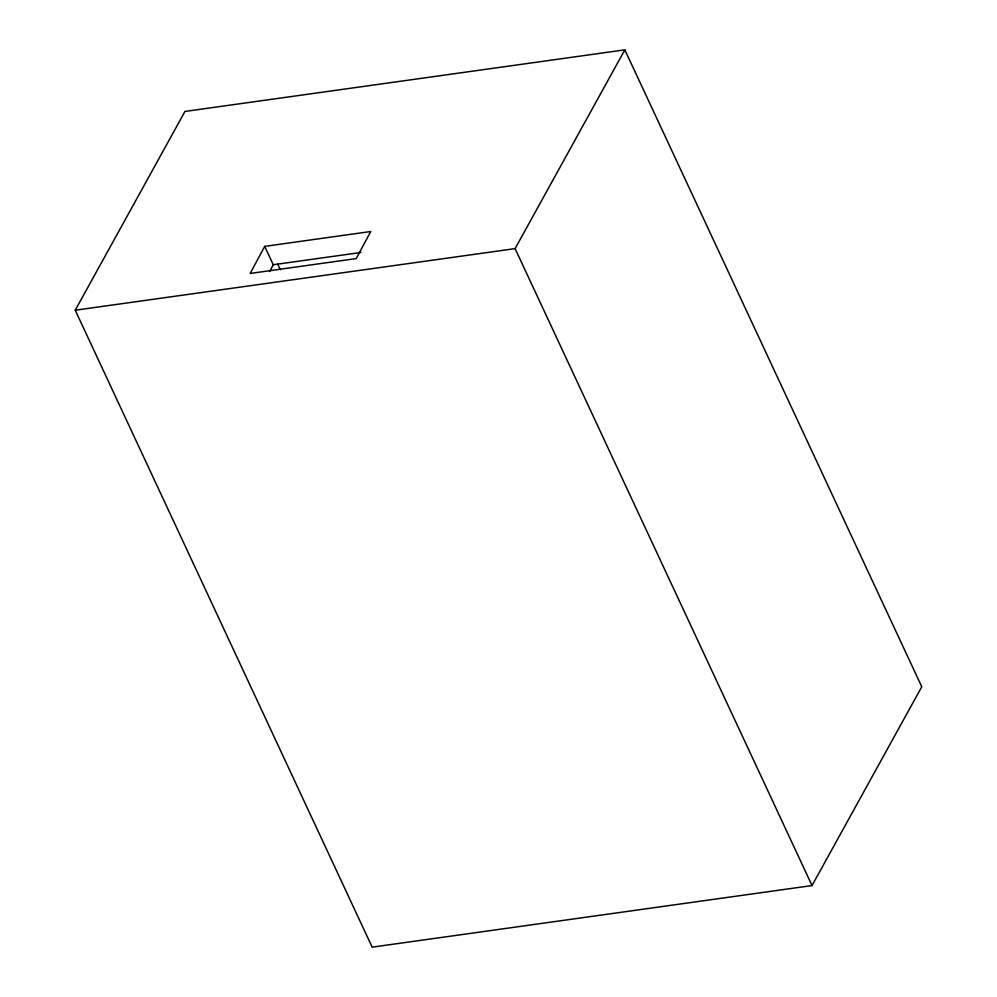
<?xml version="1.0" encoding="UTF-8"?>
<svg xmlns="http://www.w3.org/2000/svg" width="997" height="997" viewBox="0 0 997 997"><rect width="100%" height="100%" fill="white"/><g stroke="black" fill="none" stroke-linecap="round" stroke-linejoin="round"><path stroke-width="1.5" d="M264.716 246.371L250.172 273.44L356.216 258.584L370.759 231.516L264.716 246.371L273.278 264.741L269.639 271.508M75.236 310.217L184.968 111.44L624.832 49.85L921.764 686.783L812.032 885.56L372.168 947.15L75.236 310.217L515.1 248.627L624.832 49.85M273.278 264.741L360.889 252.478M515.1 248.627L812.032 885.56M277.665 264.08L280.294 269.726"/></g></svg>
